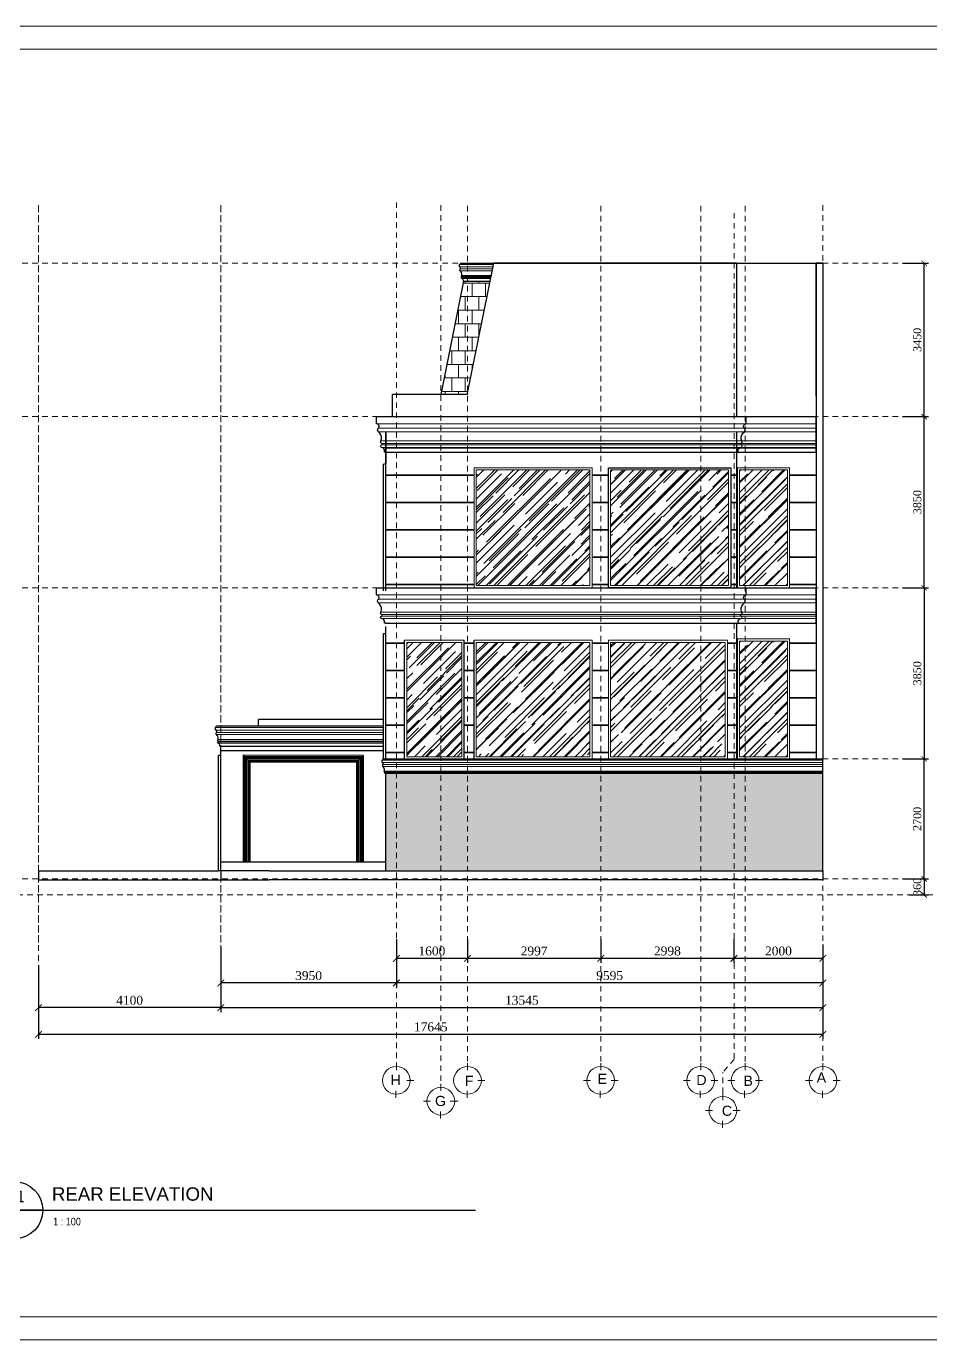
# Model space of a CAD drawing. Header units: millimetres. Extents: x -9564 to 494436, y -140371 to 4257.
# Drawn here: x 189.07 to 209.42, y 101.31 to 130.85 of the extents above; entities that cross this region are included whole.
import ezdxf
from ezdxf.enums import TextEntityAlignment as Align

# ---------------------------------------------------------------- set-up
doc = ezdxf.new("R2010")
doc.units = ezdxf.units.MM
doc.header["$MEASUREMENT"] = 0
for name, pattern in [('DASHED2', [0.375, 0.25, -0.125]), ('HIDDEN2', [0.1875, 0.125, -0.0625]), ('SLD-Solid', [0])]:
    doc.linetypes.add(name, pattern=pattern)
doc.layers.get('DEFPOINTS').update_dxf_attribs({"lineweight": 18})
for name, color, linetype, lineweight in [('09-Arsiran', 8, 'Continuous', 5), ('AS', 8, 'HIDDEN2', 5), ('DOOR OPENING', 4, 'SLD-Solid', 5), ('LEGEND', 1, 'DASHED2', 50), ('XR-KOP A3_MOZART$0$A-TXTKOP', 3, 'Continuous', 5), ('XR-KOP A3_MOZART$0$KOP-A1$0$A-GRSKOP', 1, 'Continuous', 5)]:
    doc.layers.add(name, color=color, linetype=linetype, lineweight=lineweight)
doc.layers.add('NOT', color=1, linetype='Continuous')
doc.styles.add('HAND', font='ROMAND.SHX', dxfattribs={"width": 0.8, "height": 250})
doc.styles.add('NOTEXT1', font='arial.ttf')
doc.styles.add('NOTEXT2', font='arial.ttf')
doc.styles.add('NOTEXT4', font='arial.ttf')
doc.styles.get("Standard").update_dxf_attribs({"font": 'arial.ttf'})
doc.styles.add('style2', font='times.ttf', dxfattribs={"height": 0.18})
doc.styles.add('XR-KOP A3_MOZART$0$ROMAND', font='romand.shx', dxfattribs={"height": 2, "bigfont": 'bigfont.shx'})
doc.dimstyles.new('ISO-25', dxfattribs={"dimtxt": 0.18, "dimasz": 0.12, "dimexe": 0.1, "dimexo": 0.1, "dimgap": 0.0625, "dimtad": 1, "dimtoh": 1, "dimdec": 0, "dimlfac": 1000, "dimtxsty": 'style2', "dimblk": 'ARCHTICK', "dimcen": 0.15, "dimclrd": 1, "dimclre": 1, "dimclrt": 4, "dimadec": 0, "dimazin": 0, "dimtfac": 1, "dimtdec": 0, "dimtmove": 0, "dimatfit": 3, "dimldrblk": 'OBLIQUE', "dimfxl": 1, "dimarcsym": 0})
pattern_1 = [(45, (-173.8852, -181.2114), (0.21552615, 0.57473639), [3.81, -0.508, 1.27, -0.254]), (45, (-173.73613, -180.88272), (-0.41847994, 0.0592697), [0.762, -0.08382, 1.524, -0.1905]), (45, (-173.94807, -180.96893), (0.813611205, 1.05428207), [2.032, -0.3556, 1.016, -0.254])]

# ---------------------------------------------------------------- blocks, each defined once
blk = doc.blocks.new('hsdh')
at = {"layer": 'XR-KOP A3_MOZART$0$KOP-A1$0$A-GRSKOP', "color": 0, "linetype": 'Continuous', "lineweight": 5}
blk.add_lwpolyline([(145480, 82601), (107945, 82601), (107945, 56197), (145480, 56197)], close=True, dxfattribs=at)
at = {"layer": 'XR-KOP A3_MOZART$0$KOP-A1$0$A-GRSKOP', "color": 5, "linetype": 'Continuous', "lineweight": 5}
blk.add_lwpolyline([(145017, 82138), (108409, 82138), (108409, 56660), (145017, 56660)], close=True, dxfattribs=at)
blk = doc.blocks.new('NOT-28-ADI')
at = {"const_width": 50}
blk.add_lwpolyline([(-750, 0), (750, 0)], dxfattribs=at)
blk.add_circle((0, 0), 750)
at = {"layer": 'NOT'}
blk.add_line((750, 0), (12100, 0), dxfattribs=at)
at = {"color": 5, "style": 'NOTEXT4'}
for tag, p in [('JDL1', (988, 765)), ('JDL2', (988, 250))]:
    blk.add_attdef(tag, p, '', height=350, dxfattribs=at)
at = {"color": 5, "style": 'NOTEXT4', "width": 0.85}
blk.add_attdef('NO', text='', height=300, dxfattribs=at).set_placement((68, 360), align=Align.MIDDLE_CENTER)
at = {"style": 'NOTEXT1', "width": 0.85}
blk.add_attdef('REF.', text='', height=200, dxfattribs=at).set_placement((0, -190), align=Align.TOP_CENTER)
blk.add_attdef('SCALE', (1020, -398), '', height=200, dxfattribs=at)
blk.add_attdef('ROOM', text='', height=200, dxfattribs=at).set_placement((3715, -388), align=Align.RIGHT)
blk = doc.blocks.new('GSEGSE')
for p, q in [((403.45, 201.707), (403.45, 202.507)), ((393.765, 201.707), (403.45, 201.707))]:
    blk.add_line(p, q)
for points in [[(393.765, 201.707), (393.739, 201.707), (393.739, 201.736, 0.36498), (393.672, 201.815, -0.741922), (393.669, 201.871, 0.66528), (393.673, 201.904, -0.438756), (393.653, 201.961, 0.123299), (393.671, 202.008, 0.24485), (393.598, 202.165, -0.438632), (393.602, 202.25, 0.621787), (393.559, 202.344), (393.559, 202.507), (403.45, 202.507)], [(401.665, 201.707), (401.692, 201.707), (401.692, 201.736, -0.36498), (401.758, 201.815, 0.741922), (401.761, 201.871, -0.66528), (401.757, 201.904, 0.438756), (401.778, 201.961, -0.123299), (401.759, 202.008, -0.24485), (401.833, 202.165, 0.438632), (401.828, 202.25, -0.621787), (401.872, 202.344), (401.872, 202.507)]]:
    blk.add_lwpolyline(points, format="xyb")
at = {"layer": '09-Arsiran'}
for p, q in [((393.559, 202.344), (403.45, 202.344)), ((393.598, 202.165), (403.45, 202.165)), ((393.602, 202.25), (403.45, 202.25)), ((393.653, 201.961), (403.45, 201.961)), ((393.669, 201.871), (403.45, 201.871)), ((393.672, 201.815), (403.45, 201.815)), ((393.673, 201.904), (403.45, 201.904))]:
    blk.add_line(p, q, dxfattribs=at)
blk = doc.blocks.new('GSGHS')
for p, q in [((424.764, 195.087), (428.517, 195.087)), ((424.858, 194.637), (428.517, 194.637))]:
    blk.add_line(p, q)
blk.add_lwpolyline([(424.858, 194.637), (424.839, 194.637), (424.839, 194.653, 0.36498), (424.801, 194.698, -0.741922), (424.8, 194.729, 0.66528), (424.802, 194.748, -0.438756), (424.79, 194.78, 0.123299), (424.801, 194.806, 0.24485), (424.76, 194.894, -0.438632), (424.762, 194.942, 0.621787), (424.737, 194.995), (424.737, 195.052, 0.319918), (424.764, 195.087)], format="xyb")
at = {"layer": '09-Arsiran'}
for p, q in [((424.737, 195.052), (428.517, 195.052)), ((424.737, 194.995), (428.517, 194.995)), ((424.76, 194.894), (428.517, 194.894)), ((424.762, 194.942), (428.517, 194.942)), ((424.79, 194.78), (428.517, 194.78)), ((424.8, 194.729), (428.517, 194.729)), ((424.802, 194.748), (428.517, 194.748)), ((424.801, 194.698), (428.517, 194.698))]:
    blk.add_line(p, q, dxfattribs=at)
blk = doc.blocks.new('_ArchTick')
at = {"color": 0, "linetype": 'ByBlock', "const_width": 0.15}
blk.add_lwpolyline([(-0.5, -0.5), (0.5, 0.5)], dxfattribs=at)
blk = doc.blocks.new('*D89')
at = {"color": 1, "lineweight": -2, "transparency": 16777216}
for p, q in [((407.795, 190.29), (407.795, 189.76)), ((409.795, 190.171), (409.795, 189.76)), ((409.795, 189.86), (407.795, 189.86))]:
    blk.add_line(p, q, dxfattribs=at)
at = {"layer": 'DEFPOINTS', "color": 0, "transparency": 16777216}
for p in [(407.795, 190.39), (409.795, 190.271), (407.795, 189.86)]:
    blk.add_point(p, dxfattribs=at)
at = {"color": 1, "lineweight": -2, "transparency": 16777216, "xscale": 0.15, "yscale": 0.15, "zscale": 0.15, "rotation": 180}
blk.add_blockref('_ArchTick', (407.795, 189.86), dxfattribs=at)
at = {"color": 1, "lineweight": -2, "transparency": 16777216, "xscale": 0.15, "yscale": 0.15, "zscale": 0.15}
blk.add_blockref('_ArchTick', (409.795, 189.86), dxfattribs=at)
at = {"color": 4, "transparency": 16777216, "insert": (408.795, 190.025), "char_height": 0.2, "attachment_point": 5, "style": 'style2'}
blk.add_mtext('2000', dxfattribs=at)
blk = doc.blocks.new('_Oblique')
at = {"color": 0, "linetype": 'ByBlock', "lineweight": -2}
blk.add_line((-0.5, -0.5), (0.5, 0.5), dxfattribs=at)
blk = doc.blocks.new('*D90')
at = {"color": 1, "lineweight": -2, "transparency": 16777216}
for p, q in [((404.798, 190.29), (404.798, 189.76)), ((407.795, 190.29), (407.795, 189.76)), ((407.795, 189.86), (404.798, 189.86))]:
    blk.add_line(p, q, dxfattribs=at)
at = {"layer": 'DEFPOINTS', "color": 0, "transparency": 16777216}
for p in [(404.798, 190.39), (407.795, 190.39), (404.798, 189.86)]:
    blk.add_point(p, dxfattribs=at)
at = {"color": 1, "lineweight": -2, "transparency": 16777216, "xscale": 0.15, "yscale": 0.15, "zscale": 0.15, "rotation": 180}
blk.add_blockref('_ArchTick', (404.798, 189.86), dxfattribs=at)
at = {"color": 1, "lineweight": -2, "transparency": 16777216, "xscale": 0.15, "yscale": 0.15, "zscale": 0.15}
blk.add_blockref('_ArchTick', (407.795, 189.86), dxfattribs=at)
at = {"color": 4, "transparency": 16777216, "insert": (406.297, 190.025), "char_height": 0.2, "attachment_point": 5, "style": 'style2'}
blk.add_mtext('2998', dxfattribs=at)
blk = doc.blocks.new('*D91')
at = {"color": 1, "lineweight": -2, "transparency": 16777216}
for p, q in [((401.8, 190.29), (401.8, 189.76)), ((404.798, 190.29), (404.798, 189.76)), ((404.798, 189.86), (401.8, 189.86))]:
    blk.add_line(p, q, dxfattribs=at)
at = {"layer": 'DEFPOINTS', "color": 0, "transparency": 16777216}
for p in [(401.8, 190.39), (404.798, 190.39), (401.8, 189.86)]:
    blk.add_point(p, dxfattribs=at)
at = {"color": 1, "lineweight": -2, "transparency": 16777216, "xscale": 0.15, "yscale": 0.15, "zscale": 0.15, "rotation": 180}
blk.add_blockref('_ArchTick', (401.8, 189.86), dxfattribs=at)
at = {"color": 1, "lineweight": -2, "transparency": 16777216, "xscale": 0.15, "yscale": 0.15, "zscale": 0.15}
blk.add_blockref('_ArchTick', (404.798, 189.86), dxfattribs=at)
at = {"color": 4, "transparency": 16777216, "insert": (403.299, 190.025), "char_height": 0.2, "attachment_point": 5, "style": 'style2'}
blk.add_mtext('2997', dxfattribs=at)
blk = doc.blocks.new('*D92')
at = {"color": 1, "lineweight": -2, "transparency": 16777216}
for p, q in [((400.2, 190.29), (400.2, 189.76)), ((401.8, 190.29), (401.8, 189.76)), ((401.8, 189.86), (400.2, 189.86))]:
    blk.add_line(p, q, dxfattribs=at)
at = {"layer": 'DEFPOINTS', "color": 0, "transparency": 16777216}
for p in [(400.2, 190.39), (401.8, 190.39), (400.2, 189.86)]:
    blk.add_point(p, dxfattribs=at)
at = {"color": 1, "lineweight": -2, "transparency": 16777216, "xscale": 0.15, "yscale": 0.15, "zscale": 0.15, "rotation": 180}
blk.add_blockref('_ArchTick', (400.2, 189.86), dxfattribs=at)
at = {"color": 1, "lineweight": -2, "transparency": 16777216, "xscale": 0.15, "yscale": 0.15, "zscale": 0.15}
blk.add_blockref('_ArchTick', (401.8, 189.86), dxfattribs=at)
at = {"color": 4, "transparency": 16777216, "insert": (401, 190.025), "char_height": 0.2, "attachment_point": 5, "style": 'style2'}
blk.add_mtext('1600', dxfattribs=at)
blk = doc.blocks.new('*D93')
at = {"color": 1, "lineweight": -2, "transparency": 16777216}
for p, q in [((400.2, 189.76), (400.2, 189.206)), ((409.795, 189.76), (409.795, 189.206)), ((409.795, 189.306), (400.2, 189.306))]:
    blk.add_line(p, q, dxfattribs=at)
at = {"layer": 'DEFPOINTS', "color": 0, "transparency": 16777216}
for p in [(400.2, 189.86), (409.795, 189.86), (400.2, 189.306)]:
    blk.add_point(p, dxfattribs=at)
at = {"color": 1, "lineweight": -2, "transparency": 16777216, "xscale": 0.15, "yscale": 0.15, "zscale": 0.15, "rotation": 180}
blk.add_blockref('_ArchTick', (400.2, 189.306), dxfattribs=at)
at = {"color": 1, "lineweight": -2, "transparency": 16777216, "xscale": 0.15, "yscale": 0.15, "zscale": 0.15}
blk.add_blockref('_ArchTick', (409.795, 189.306), dxfattribs=at)
at = {"color": 4, "transparency": 16777216, "insert": (404.998, 189.471), "char_height": 0.2, "attachment_point": 5, "style": 'style2'}
blk.add_mtext('9595', dxfattribs=at)
blk = doc.blocks.new('*D94')
at = {"color": 1, "lineweight": -2, "transparency": 16777216}
for p, q in [((396.25, 189.206), (396.25, 188.652)), ((409.795, 189.206), (409.795, 188.652)), ((396.25, 188.752), (409.795, 188.752))]:
    blk.add_line(p, q, dxfattribs=at)
at = {"layer": 'DEFPOINTS', "color": 0, "transparency": 16777216}
for p in [(396.25, 189.306), (409.795, 189.306), (409.795, 188.752)]:
    blk.add_point(p, dxfattribs=at)
at = {"color": 1, "lineweight": -2, "transparency": 16777216, "xscale": 0.15, "yscale": 0.15, "zscale": 0.15, "rotation": 180}
blk.add_blockref('_ArchTick', (396.25, 188.752), dxfattribs=at)
at = {"color": 1, "lineweight": -2, "transparency": 16777216, "xscale": 0.15, "yscale": 0.15, "zscale": 0.15}
blk.add_blockref('_ArchTick', (409.795, 188.752), dxfattribs=at)
at = {"color": 4, "transparency": 16777216, "insert": (403.023, 188.916), "char_height": 0.2, "attachment_point": 5, "style": 'style2'}
blk.add_mtext('13545', dxfattribs=at)
blk = doc.blocks.new('*D95')
at = {"color": 1, "lineweight": -2, "transparency": 16777216}
for p, q in [((396.25, 190.119), (396.25, 189.206)), ((400.2, 190.119), (400.2, 189.206)), ((400.2, 189.306), (396.25, 189.306))]:
    blk.add_line(p, q, dxfattribs=at)
at = {"layer": 'DEFPOINTS', "color": 0, "transparency": 16777216}
for p in [(396.25, 190.219), (400.2, 190.219), (396.25, 189.306)]:
    blk.add_point(p, dxfattribs=at)
at = {"color": 1, "lineweight": -2, "transparency": 16777216, "xscale": 0.15, "yscale": 0.15, "zscale": 0.15, "rotation": 180}
blk.add_blockref('_ArchTick', (396.25, 189.306), dxfattribs=at)
at = {"color": 1, "lineweight": -2, "transparency": 16777216, "xscale": 0.15, "yscale": 0.15, "zscale": 0.15}
blk.add_blockref('_ArchTick', (400.2, 189.306), dxfattribs=at)
at = {"color": 4, "transparency": 16777216, "insert": (398.225, 189.471), "char_height": 0.2, "attachment_point": 5, "style": 'style2'}
blk.add_mtext('3950', dxfattribs=at)
blk = doc.blocks.new('*D96')
at = {"color": 1, "lineweight": -2, "transparency": 16777216}
for p, q in [((392.15, 189.705), (392.15, 188.652)), ((396.25, 189.705), (396.25, 188.652)), ((396.25, 188.752), (392.15, 188.752))]:
    blk.add_line(p, q, dxfattribs=at)
at = {"layer": 'DEFPOINTS', "color": 0, "transparency": 16777216}
for p in [(392.15, 189.805), (396.25, 189.805), (392.15, 188.752)]:
    blk.add_point(p, dxfattribs=at)
at = {"color": 1, "lineweight": -2, "transparency": 16777216, "xscale": 0.15, "yscale": 0.15, "zscale": 0.15, "rotation": 180}
blk.add_blockref('_ArchTick', (392.15, 188.752), dxfattribs=at)
at = {"color": 1, "lineweight": -2, "transparency": 16777216, "xscale": 0.15, "yscale": 0.15, "zscale": 0.15}
blk.add_blockref('_ArchTick', (396.25, 188.752), dxfattribs=at)
at = {"color": 4, "transparency": 16777216, "insert": (394.2, 188.916), "char_height": 0.2, "attachment_point": 5, "style": 'style2'}
blk.add_mtext('4100', dxfattribs=at)
blk = doc.blocks.new('*D97')
at = {"color": 1, "lineweight": -2, "transparency": 16777216}
for p, q in [((392.15, 188.652), (392.15, 188.052)), ((409.795, 188.652), (409.795, 188.052)), ((392.15, 188.152), (409.795, 188.152))]:
    blk.add_line(p, q, dxfattribs=at)
at = {"layer": 'DEFPOINTS', "color": 0, "transparency": 16777216}
for p in [(392.15, 188.752), (409.795, 188.752), (409.795, 188.152)]:
    blk.add_point(p, dxfattribs=at)
at = {"color": 1, "lineweight": -2, "transparency": 16777216, "xscale": 0.15, "yscale": 0.15, "zscale": 0.15, "rotation": 180}
blk.add_blockref('_ArchTick', (392.15, 188.152), dxfattribs=at)
at = {"color": 1, "lineweight": -2, "transparency": 16777216, "xscale": 0.15, "yscale": 0.15, "zscale": 0.15}
blk.add_blockref('_ArchTick', (409.795, 188.152), dxfattribs=at)
at = {"color": 4, "transparency": 16777216, "insert": (400.973, 188.317), "char_height": 0.2, "attachment_point": 5, "style": 'style2'}
blk.add_mtext('17645', dxfattribs=at)
blk = doc.blocks.new('*D588')
at = {"color": 1, "lineweight": -2, "transparency": 16777216}
for p, q in [((431.938, 156.601), (432.525, 156.601)), ((432.425, 153.901), (432.425, 156.601)), ((431.938, 153.901), (432.525, 153.901))]:
    blk.add_line(p, q, dxfattribs=at)
at = {"layer": 'DEFPOINTS', "color": 0, "transparency": 16777216}
for p in [(431.838, 156.601), (432.425, 156.601), (431.838, 153.901)]:
    blk.add_point(p, dxfattribs=at)
at = {"color": 1, "lineweight": -2, "transparency": 16777216, "xscale": 0.12, "yscale": 0.12, "zscale": 0.12}
for p, rotation in [((432.425, 156.601), 90), ((432.425, 153.901), 270)]:
    blk.add_blockref('_ArchTick', p, dxfattribs=dict(at, rotation=rotation))
at = {"color": 4, "transparency": 16777216, "insert": (432.271, 155.251), "char_height": 0.18, "attachment_point": 5, "rotation": 90, "style": 'style2'}
blk.add_mtext('2700', dxfattribs=at)
blk = doc.blocks.new('*D589')
at = {"color": 1, "lineweight": -2, "transparency": 16777216}
for p, q in [((431.938, 160.451), (432.525, 160.451)), ((432.425, 160.451), (432.425, 156.601)), ((431.938, 156.601), (432.525, 156.601))]:
    blk.add_line(p, q, dxfattribs=at)
at = {"layer": 'DEFPOINTS', "color": 0, "transparency": 16777216}
for p in [(431.838, 160.451), (431.838, 156.601), (432.425, 156.601)]:
    blk.add_point(p, dxfattribs=at)
at = {"color": 1, "lineweight": -2, "transparency": 16777216, "xscale": 0.12, "yscale": 0.12, "zscale": 0.12}
for p, rotation in [((432.425, 160.451), 90), ((432.425, 156.601), 270)]:
    blk.add_blockref('_ArchTick', p, dxfattribs=dict(at, rotation=rotation))
at = {"color": 4, "transparency": 16777216, "insert": (432.271, 158.526), "char_height": 0.18, "attachment_point": 5, "rotation": 90, "style": 'style2'}
blk.add_mtext('3850', dxfattribs=at)
blk = doc.blocks.new('*D590')
at = {"color": 1, "lineweight": -2, "transparency": 16777216}
for p, q in [((431.938, 164.301), (432.525, 164.301)), ((432.425, 160.451), (432.425, 164.301)), ((431.938, 160.451), (432.525, 160.451))]:
    blk.add_line(p, q, dxfattribs=at)
at = {"layer": 'DEFPOINTS', "color": 0, "transparency": 16777216}
for p in [(431.838, 164.301), (432.425, 164.301), (431.838, 160.451)]:
    blk.add_point(p, dxfattribs=at)
at = {"color": 1, "lineweight": -2, "transparency": 16777216, "xscale": 0.12, "yscale": 0.12, "zscale": 0.12}
for p, rotation in [((432.425, 164.301), 90), ((432.425, 160.451), 270)]:
    blk.add_blockref('_ArchTick', p, dxfattribs=dict(at, rotation=rotation))
at = {"color": 4, "transparency": 16777216, "insert": (432.271, 162.376), "char_height": 0.18, "attachment_point": 5, "rotation": 90, "style": 'style2'}
blk.add_mtext('3850', dxfattribs=at)
blk = doc.blocks.new('*D591')
at = {"color": 1, "lineweight": -2, "transparency": 16777216}
for p, q in [((431.938, 167.751), (432.525, 167.751)), ((432.425, 164.301), (432.425, 167.751)), ((431.938, 164.301), (432.525, 164.301))]:
    blk.add_line(p, q, dxfattribs=at)
at = {"layer": 'DEFPOINTS', "color": 0, "transparency": 16777216}
for p in [(431.838, 167.751), (432.425, 167.751), (431.838, 164.301)]:
    blk.add_point(p, dxfattribs=at)
at = {"color": 1, "lineweight": -2, "transparency": 16777216, "xscale": 0.12, "yscale": 0.12, "zscale": 0.12}
for p, rotation in [((432.425, 167.751), 90), ((432.425, 164.301), 270)]:
    blk.add_blockref('_ArchTick', p, dxfattribs=dict(at, rotation=rotation))
at = {"color": 4, "transparency": 16777216, "insert": (432.271, 166.026), "char_height": 0.18, "attachment_point": 5, "rotation": 90, "style": 'style2'}
blk.add_mtext('3450', dxfattribs=at)
blk = doc.blocks.new('*D592')
at = {"color": 1, "lineweight": -2, "transparency": 16777216}
for p, q in [((432.099, 153.901), (432.525, 153.901)), ((432.425, 153.901), (432.425, 153.541)), ((432.091, 153.541), (432.525, 153.541))]:
    blk.add_line(p, q, dxfattribs=at)
at = {"layer": 'DEFPOINTS', "color": 0, "transparency": 16777216}
for p in [(431.999, 153.901), (431.991, 153.541), (432.425, 153.541)]:
    blk.add_point(p, dxfattribs=at)
at = {"color": 1, "lineweight": -2, "transparency": 16777216, "xscale": 0.12, "yscale": 0.12, "zscale": 0.12}
for p, rotation in [((432.425, 153.901), 90), ((432.425, 153.541), 270)]:
    blk.add_blockref('_ArchTick', p, dxfattribs=dict(at, rotation=rotation))
at = {"color": 4, "transparency": 16777216, "insert": (432.271, 153.721), "char_height": 0.18, "attachment_point": 5, "rotation": 90, "style": 'style2'}
blk.add_mtext('360', dxfattribs=at)
blk = doc.blocks.new('GSEGD')
at = {"layer": 'AS'}
for p, q in [((400.2004, 206.8654), (400.2004, 187.4259)), ((392.1504, 190.219), (392.1504, 206.8018)), ((392.1504, 189.8053), (392.1504, 206.8018)), ((396.2504, 190.219), (396.2504, 206.8018)), ((396.2504, 189.8053), (396.2504, 206.8018)), ((401.2004, 206.8018), (401.2004, 186.9593)), ((401.8004, 206.7873), (401.8004, 187.4259)), ((404.7979, 206.7873), (404.7979, 187.4259)), ((407.0454, 206.7873), (407.0454, 187.4259)), ((407.7954, 206.625), (407.7954, 187.5882)), ((408.0454, 206.7873), (408.0454, 187.4259)), ((409.7954, 206.8018), (409.7954, 187.4259))]:
    blk.add_line(p, q, dxfattribs=at)
for base, p1, p2, picture, middle in [((400.2004, 189.8603), (401.8004, 190.39), (400.2004, 190.39), '*D92', (401.0004, 190.0246)), ((401.8004313321, 189.8603336957), (404.7979313321, 190.3899518495), (401.8004313321, 190.3899518495), '*D91', (403.2991813321, 190.0248524412)), ((404.797931, 189.860334), (407.795433, 190.389952), (404.797931, 190.389952), '*D90', (406.296682, 190.024852)), ((407.7954, 189.8603), (409.7954, 190.271), (407.7954, 190.39), '*D89', (408.7954, 190.0246)), ((396.2504, 189.306), (400.2004, 190.219), (396.2504, 190.219), '*D95', (398.2254, 189.4705)), ((392.1504, 188.752), (396.2504, 189.8053), (392.1504, 189.8053), '*D96', (394.2004, 188.9163)), ((400.2004, 189.306), (409.7954, 189.8603), (400.2004, 189.8603), '*D93', (404.9979, 189.4705)), ((409.7954, 188.752), (396.2504, 189.306), (409.7954, 189.306), '*D94', (403.0229, 188.9163)), ((409.7954, 188.152), (392.1504, 188.752), (409.7954, 188.752), '*D97', (400.9729, 188.3165))]:
    dim = blk.add_linear_dim(base=base, p1=p1, p2=p2, angle=180, dimstyle='ISO-25')
    dim.commit()
    dim.dimension.update_dxf_attribs({"geometry": picture, "text_midpoint": middle})
blk = doc.blocks.new('A$C2a879c63')
at = {"layer": '09-Arsiran'}
h = blk.add_hatch(dxfattribs=at)
h.set_pattern_fill('AR-B88', color=256, scale=0.0015, angle=0.001)
h.set_pattern_definition([(0.001, (-193.0171, -142.54655), (-5.32e-06, 0.3048), []), (90.001, (-193.0171, -142.54655), (-0.15240532, 0.30479734), [0.3048, -0.3048])])
h.paths.add_polyline_path([(227.3251, 21.2653), (227.9081, 21.2653), (227.9141, 21.295), (228.4232, 23.8154), (227.8352, 23.8154)])
h = blk.add_hatch(dxfattribs=at)
h.set_pattern_fill('AR-RROOF', color=256, scale=0.01, angle=45)
h.set_pattern_definition(pattern_1)
h.paths.add_polyline_path([(231.1353, 16.9654), (233.7853, 16.9654), (233.7853, 19.5652), (231.1353, 19.5652)])
h.paths.add_polyline_path([(228.1128, 19.5652), (228.1128, 16.9654), (230.6703, 16.9654), (230.6703, 19.5652)])
h = blk.add_hatch(dxfattribs=at)
h.set_pattern_fill('AR-RROOF', color=256, scale=0.01, angle=45)
h.set_pattern_definition(pattern_1)
h.paths.add_polyline_path([(235.1102, 19.5652), (234.0352, 19.5652), (234.0352, 16.9654), (235.1102, 16.9654)])
h = blk.add_hatch(dxfattribs=at)
h.set_pattern_fill('AR-RROOF', color=256, scale=0.01, angle=45)
h.set_pattern_definition([(45, (-173.88526, -181.2814), (0.21552615, 0.57473639), [3.81, -0.508, 1.27, -0.254]), (45, (-173.7362, -180.95272), (-0.41847994, 0.0592697), [0.762, -0.08382, 1.524, -0.1905]), (45, (-173.94813, -181.03893), (0.813611205, 1.05428207), [2.032, -0.3556, 1.016, -0.254])])
h.paths.add_polyline_path([(231.1352, 15.6852), (231.1352, 13.1154), (233.7127, 13.1154), (233.7127, 15.6852)])
h.paths.add_polyline_path([(230.6702, 15.6852), (228.1127, 15.6852), (228.1127, 13.1154), (230.6702, 13.1154)])
h.paths.add_polyline_path([(227.7902, 15.6852), (226.5502, 15.6852), (226.5502, 13.1154), (227.7902, 13.1154)])
h = blk.add_hatch(dxfattribs=at)
h.set_pattern_fill('AR-RROOF', color=256, scale=0.01, angle=45)
h.set_pattern_definition([(45, (-173.88526, -185.0614), (0.21552615, 0.57473639), [3.81, -0.508, 1.27, -0.254]), (45, (-173.7362, -184.73272), (-0.41847994, 0.0592697), [0.762, -0.08382, 1.524, -0.1905]), (45, (-173.94813, -184.81893), (0.813611205, 1.05428207), [2.032, -0.3556, 1.016, -0.254])])
h.paths.add_polyline_path([(235.1102, 15.7152), (234.0352, 15.7152), (234.0352, 13.1154), (235.1102, 13.1154)])
h = blk.add_hatch(dxfattribs=at)
h.set_pattern_fill('DOTS', color=256, scale=0.03, angle=45)
h.set_pattern_definition([(45, (-173.885264, -181.281395), (-0.01683798, 0.0505139407), [0, -0.047625])])
h.paths.add_polyline_path([(235.9102, 10.5454), (235.9102, 12.7478), (226.0752, 12.7478), (226.0752, 10.5454), (226.2252, 10.5454)])
for p, q in [((227.7585, 24.2154), (235.9102, 24.2154)), ((227.9141, 21.295), (228.504, 24.2154)), ((233.8201, 24.2154), (228.504, 24.2154)), ((233.9702, 24.2154), (233.8201, 24.2154)), ((233.9702, 20.7654), (233.9702, 24.2154)), ((233.9702, 24.2154), (235.7601, 24.2154)), ((235.7601, 21.2254), (235.7601, 24.2154)), ((235.7601, 24.2154), (235.7601, 24.2154)), ((235.9102, 24.2154), (235.7601, 24.2154)), ((235.7602, 24.2154), (235.7602, 13.0654)), ((235.9102, 24.2154), (235.9102, 13.0654)), ((227.3251, 21.2653), (227.8352, 23.8154)), ((227.79, 23.9206), (227.7914, 23.919)), ((227.8352, 23.8154), (228.4232, 23.8154)), ((227.9141, 21.295), (227.9081, 21.2653)), ((226.2252, 20.7654), (226.2252, 21.2653)), ((227.3251, 21.2653), (226.2252, 21.2653)), ((227.9081, 21.2653), (227.3251, 21.2653)), ((226.0752, 20.4254), (226.0752, 19.6955)), ((226.0752, 16.8454), (226.0752, 20.4254)), ((233.9702, 16.9154), (233.9702, 20.4254)), ((226.0752, 19.6955), (226.0245, 19.6955)), ((226.0245, 19.6953), (226.0245, 19.6955)), ((226.0245, 16.8454), (226.0245, 19.6953)), ((235.9102, 19.5452), (235.9102, 13.0654)), ((226.0752, 13.0654), (226.0752, 16.0454)), ((233.9702, 13.0654), (233.9702, 16.1154)), ((226.0245, 13.9554), (226.0245, 15.8853)), ((226.0245, 15.8853), (226.0752, 15.8853)), ((226.5002, 13.0654), (226.5002, 15.7352)), ((227.8402, 13.0654), (227.8402, 15.7352)), ((228.0627, 13.0654), (228.0627, 15.7352)), ((223.2152, 13.8054), (223.2152, 13.9554)), ((226.0245, 13.9554), (223.2152, 13.9554)), ((226.0245, 13.0654), (226.0245, 13.9554)), ((222.3652, 13.1454), (222.3652, 13.3554)), ((222.3145, 10.5454), (222.3145, 13.1454)), ((222.3652, 13.1454), (222.3145, 13.1454)), ((226.0245, 13.246), (222.3652, 13.2504)), ((222.3652, 10.7454), (222.3652, 13.1454)), ((225.5702, 13.1454), (222.8701, 13.1458)), ((222.8701, 13.1458), (222.8701, 12.797)), ((222.8701, 13.1458), (223.0202, 12.9957)), ((225.5702, 13.1454), (225.4201, 12.9953)), ((225.5479, 13.123), (225.5479, 10.7454)), ((225.5702, 13.1454), (225.5702, 12.7966)), ((225.9917, 12.9842), (225.9917, 13.0342)), ((226.0155, 13.0654), (235.9102, 13.0654)), ((226.0752, 13.0654), (226.0752, 13.2895)), ((233.9702, 13.0654), (235.9102, 13.0654)), ((235.9102, 10.5454), (235.9102, 13.0654)), ((222.8701, 12.797), (222.8701, 12.782)), ((222.8701, 12.782), (222.8701, 10.7454)), ((225.4203, 12.9953), (223.0202, 12.9957)), ((223.0202, 12.9957), (223.0202, 10.7454)), ((225.4201, 12.9953), (225.4201, 10.7454)), ((225.5702, 12.7966), (225.5702, 12.7816)), ((225.5702, 12.7816), (225.5702, 10.7454)), ((226.0489, 12.764), (226.0489, 12.7478)), ((226.0489, 12.7478), (235.9102, 12.7478)), ((226.0752, 10.5454), (226.0752, 12.7478)), ((222.3652, 10.5454), (222.3652, 10.7454)), ((226.0252, 10.7454), (222.3652, 10.7454)), ((226.0752, 10.7454), (226.0252, 10.7454)), ((226.0752, 10.5454), (226.0752, 10.7454)), ((218.2652, 10.5454), (218.2652, 10.3454)), ((218.2652, 10.5454), (222.3145, 10.5454)), ((218.2652, 10.3454), (222.3652, 10.3454)), ((222.3652, 10.5454), (222.3145, 10.5454)), ((222.3652, 10.5454), (222.3652, 10.3454)), ((223.4552, 10.5454), (222.3652, 10.5454)), ((222.3652, 10.3454), (223.4552, 10.3454)), ((223.4552, 10.5454), (226.0252, 10.5454)), ((235.9102, 10.3454), (223.4552, 10.3454)), ((226.0252, 10.5454), (226.0752, 10.5454)), ((226.0752, 10.5454), (226.2252, 10.5454)), ((226.2252, 10.5454), (235.9102, 10.5454)), ((232.2837, 10.3454), (226.2837, 10.3454)), ((235.9102, 10.5454), (235.9102, 10.3454))]:
    blk.add_line(p, q)
blk.add_lwpolyline([(227.8352, 23.8154), (227.822, 23.8154), (227.822, 23.83, 0.3649803), (227.7888, 23.8695, -0.7419223), (227.7874, 23.8975, 0.6652802), (227.7892, 23.914, -0.4387565), (227.779, 23.9428, 0.1232988), (227.7884, 23.9662, 0.2448505), (227.7516, 24.0444, -0.4386321), (227.7539, 24.0871, 0.6217872), (227.732, 24.1342), (227.732, 24.1842, 0.3199175), (227.7558, 24.2154)], format="xyb")
blk.add_lwpolyline([(231.0853, 19.6152), (233.8353, 19.6152), (233.8353, 16.9154), (231.0853, 16.9154)], close=True)
for centre, radius, start, end in [((225.9817, 13.0665), 0.0338, 287.21183, 358.17337), ((225.9911, 12.9552), 0.029, 321.26289, 88.75417), ((226.0321, 12.9147), 0.029, 129.4577, 224.19289), ((225.9546, 12.8199), 0.0936, 357.70632, 52.73919), ((226.0571, 12.783), 0.0208, 152.14397, 246.90307), ((225.9967, 12.8234), 0.052, 323.92029, 352.0364)]:
    blk.add_arc(centre, radius, start, end)
for p, q in [((227.732, 24.1842), (228.4977, 24.1842)), ((227.732, 24.1342), (228.4876, 24.1342)), ((227.7516, 24.0444), (228.4695, 24.0444)), ((227.7539, 24.0871), (228.4781, 24.0871)), ((227.779, 23.9428), (228.4489, 23.9428)), ((227.7874, 23.8975), (228.4398, 23.8975)), ((227.7888, 23.8695), (228.4342, 23.8695)), ((227.7892, 23.914), (228.4431, 23.914)), ((226.0752, 20.0695), (235.7602, 20.0695)), ((226.0752, 20.0545), (235.7602, 20.0545)), ((226.0752, 19.4545), (228.0627, 19.4545)), ((226.0752, 19.4395), (228.0627, 19.4395)), ((230.7202, 19.4545), (231.0852, 19.4545)), ((230.7202, 19.4395), (231.0852, 19.4395)), ((233.8352, 19.4545), (233.9852, 19.4545)), ((233.8352, 19.4395), (233.9852, 19.4395)), ((235.1602, 19.4545), (235.7602, 19.4545)), ((235.1602, 19.4395), (235.7602, 19.4395)), ((226.0752, 18.8395), (228.0627, 18.8395)), ((226.0752, 18.8245), (228.0627, 18.8245)), ((230.7202, 18.8395), (231.0852, 18.8395)), ((230.7202, 18.8245), (231.0852, 18.8245)), ((233.8352, 18.8395), (233.9852, 18.8395)), ((233.8352, 18.8245), (233.9852, 18.8245)), ((235.1602, 18.8395), (235.7602, 18.8395)), ((235.1602, 18.8245), (235.7602, 18.8245)), ((226.0752, 18.2245), (228.0627, 18.2245)), ((226.0752, 18.2095), (228.0627, 18.2095)), ((230.7202, 18.2245), (231.0852, 18.2245)), ((230.7202, 18.2095), (231.0852, 18.2095)), ((233.8352, 18.2245), (233.9852, 18.2245)), ((233.8352, 18.2095), (233.9852, 18.2095)), ((235.1602, 18.2245), (235.7602, 18.2245)), ((235.1602, 18.2095), (235.7602, 18.2095)), ((226.0752, 17.6095), (228.0627, 17.6095)), ((226.0752, 17.5945), (228.0627, 17.5945)), ((230.7202, 17.6095), (231.0852, 17.6095)), ((230.7202, 17.5945), (231.0852, 17.5945)), ((233.8352, 17.6095), (233.9852, 17.6095)), ((233.8352, 17.5945), (233.9852, 17.5945)), ((235.1602, 17.6095), (235.7602, 17.6095)), ((235.1602, 17.5945), (235.7602, 17.5945)), ((228.0627, 16.9954), (226.0752, 16.9954)), ((226.0752, 16.9945), (228.0627, 16.9945)), ((226.0752, 16.9795), (228.0627, 16.9795)), ((231.0852, 16.9954), (230.7202, 16.9954)), ((230.7202, 16.9945), (231.0852, 16.9945)), ((230.7202, 16.9795), (231.0852, 16.9795)), ((233.9852, 16.9954), (233.8352, 16.9954)), ((233.8352, 16.9945), (233.9852, 16.9945)), ((233.8352, 16.9795), (233.9852, 16.9795)), ((235.7602, 16.9954), (235.1602, 16.9954)), ((235.1602, 16.9945), (235.7602, 16.9945)), ((235.1602, 16.9795), (235.7602, 16.9795)), ((226.0752, 15.6745), (226.5002, 15.6745)), ((226.0752, 15.6595), (226.5002, 15.6595)), ((227.8402, 15.6745), (228.0627, 15.6745)), ((227.8402, 15.6595), (228.0627, 15.6595)), ((230.7202, 15.6745), (231.0852, 15.6745)), ((230.7202, 15.6595), (231.0852, 15.6595)), ((233.7627, 15.6745), (233.9852, 15.6745)), ((233.7627, 15.6595), (233.9852, 15.6595)), ((235.1602, 15.6745), (235.7602, 15.6745)), ((235.1602, 15.6595), (235.7602, 15.6595)), ((226.0752, 15.0595), (226.5002, 15.0595)), ((226.0752, 15.0445), (226.5002, 15.0445)), ((227.8402, 15.0595), (228.0627, 15.0595)), ((227.8402, 15.0445), (228.0627, 15.0445)), ((230.7202, 15.0595), (231.0852, 15.0595)), ((230.7202, 15.0445), (231.0852, 15.0445)), ((233.7627, 15.0595), (233.9852, 15.0595)), ((233.7627, 15.0445), (233.9852, 15.0445)), ((235.1602, 15.0595), (235.7602, 15.0595)), ((235.1602, 15.0445), (235.7602, 15.0445)), ((226.0752, 14.4445), (226.5002, 14.4445)), ((226.0752, 14.4295), (226.5002, 14.4295)), ((227.8402, 14.4445), (228.0627, 14.4445)), ((227.8402, 14.4295), (228.0627, 14.4295)), ((230.7202, 14.4445), (231.0852, 14.4445)), ((230.7202, 14.4295), (231.0852, 14.4295)), ((233.7627, 14.4445), (233.9852, 14.4445)), ((233.7627, 14.4295), (233.9852, 14.4295)), ((235.1602, 14.4445), (235.7602, 14.4445)), ((235.1602, 14.4295), (235.7602, 14.4295)), ((226.0752, 13.8295), (226.5002, 13.8295)), ((226.0752, 13.8145), (226.5002, 13.8145)), ((227.8402, 13.8295), (228.0627, 13.8295)), ((227.8402, 13.8145), (228.0627, 13.8145)), ((230.7202, 13.8295), (231.0852, 13.8295)), ((230.7202, 13.8145), (231.0852, 13.8145)), ((233.7627, 13.8295), (233.9852, 13.8295)), ((233.7627, 13.8145), (233.9852, 13.8145)), ((235.1602, 13.8295), (235.7602, 13.8295)), ((235.1602, 13.8145), (235.7602, 13.8145)), ((222.8925, 13.1234), (222.8925, 10.7454)), ((225.5479, 13.123), (222.8925, 13.1234)), ((222.9048, 13.1111), (222.9048, 10.7454)), ((225.5356, 13.1107), (222.9048, 13.1111)), ((222.912, 13.1039), (222.912, 10.7454)), ((225.5283, 13.1035), (222.912, 13.1039)), ((222.9334, 13.0825), (222.9334, 10.7454)), ((225.507, 13.0821), (222.9334, 13.0825)), ((222.9421, 13.0738), (222.9421, 10.7454)), ((225.4983, 13.0735), (222.9421, 13.0738)), ((222.9702, 13.0457), (222.9702, 10.7454)), ((225.4703, 13.0453), (222.9702, 13.0457)), ((222.9863, 13.0295), (225.4542, 13.0292)), ((222.9863, 10.7454), (222.9863, 13.0295)), ((222.9948, 13.0211), (222.9948, 10.7454)), ((225.4457, 13.0207), (222.9948, 13.0211)), ((222.9996, 13.0163), (222.9996, 10.7454)), ((225.441, 13.016), (222.9996, 13.0163)), ((225.4306, 13.0056), (223.0099, 13.0059)), ((223.0099, 13.0059), (223.0099, 10.7454)), ((223.0099, 13.0059), (223.0099, 10.7454)), ((225.4304, 13.0056), (225.4304, 10.7454)), ((225.4304, 13.0056), (225.4304, 10.7454)), ((225.4408, 13.016), (225.4408, 10.7454)), ((225.4455, 13.0207), (225.4455, 10.7454)), ((225.454, 10.7454), (225.454, 13.0292)), ((225.4701, 13.0453), (225.4701, 10.7454)), ((225.4983, 13.0735), (225.4983, 10.7454)), ((225.507, 13.0821), (225.507, 10.7454)), ((225.5283, 13.1035), (225.5283, 10.7454)), ((225.5356, 13.1107), (225.5356, 10.7454)), ((225.9917, 13.0342), (235.9102, 13.0342)), ((226.5002, 13.2154), (226.0752, 13.2154)), ((226.0752, 13.2145), (226.5002, 13.2145)), ((226.0752, 13.1995), (226.5002, 13.1995)), ((228.0627, 13.2154), (227.8402, 13.2154)), ((227.8402, 13.2145), (228.0627, 13.2145)), ((227.8402, 13.1995), (228.0627, 13.1995)), ((231.0852, 13.2154), (230.7202, 13.2154)), ((230.7202, 13.2145), (231.0852, 13.2145)), ((230.7202, 13.1995), (231.0852, 13.1995)), ((233.9852, 13.2154), (233.7627, 13.2154)), ((233.7627, 13.2145), (233.9852, 13.2145)), ((233.7627, 13.1995), (233.9852, 13.1995)), ((235.7602, 13.2154), (235.1602, 13.2154)), ((235.1602, 13.2145), (235.7602, 13.2145)), ((235.1602, 13.1995), (235.7602, 13.1995)), ((225.9917, 12.9842), (235.9102, 12.9842)), ((226.0113, 12.8944), (235.9102, 12.8944)), ((226.0137, 12.9371), (235.9102, 12.9371)), ((226.0387, 12.7928), (235.9102, 12.7928)), ((226.0489, 12.764), (235.9102, 12.764)), ((226.3152, 6.2224), (226.3152, 6.0667)), ((227.9152, 6.2224), (227.9152, 6.0667)), ((230.9127, 6.2224), (230.9127, 6.0667)), ((233.1602, 6.2224), (233.1602, 6.0667)), ((234.1602, 6.2224), (234.1602, 6.0667)), ((235.9102, 6.2224), (235.9102, 6.0667)), ((226.7045, 5.8331), (226.5488, 5.8331)), ((227.3152, 5.7558), (227.3152, 5.6001)), ((228.3045, 5.8331), (228.1488, 5.8331)), ((230.6791, 5.8331), (230.5233, 5.8331)), ((231.302, 5.8331), (231.1463, 5.8331)), ((232.9266, 5.8331), (232.7708, 5.8331)), ((233.5495, 5.8331), (233.3938, 5.8331)), ((233.9266, 5.8331), (233.7708, 5.8331)), ((234.5495, 5.8331), (234.3938, 5.8331)), ((235.6766, 5.8331), (235.5208, 5.8331)), ((236.2995, 5.8331), (236.1438, 5.8331)), ((226.3041, 5.5997), (226.3041, 5.444)), ((227.0816, 5.3665), (226.9258, 5.3665)), ((227.6816, 5.3665), (227.5258, 5.3665)), ((227.7045, 5.3665), (227.5488, 5.3665)), ((227.9041, 5.5997), (227.9041, 5.444)), ((230.9016, 5.5997), (230.9016, 5.444)), ((233.1491, 5.5997), (233.1491, 5.444)), ((233.6602, 5.5481), (233.6602, 5.3924)), ((234.1491, 5.5997), (234.1491, 5.444)), ((235.8991, 5.5997), (235.8991, 5.444)), ((227.3041, 5.1331), (227.3041, 4.9774)), ((233.4266, 5.1588), (233.2708, 5.1588)), ((234.0495, 5.1588), (233.8938, 5.1588)), ((233.6491, 4.9254), (233.6491, 4.7697))]:
    blk.add_line(p, q, dxfattribs=at)
for centre in [(226.3152, 5.8331), (227.9152, 5.8331), (230.9127, 5.8331), (233.1602, 5.8331), (234.1602, 5.8331), (235.9102, 5.8331), (227.3152, 5.3665), (233.6602, 5.1588)]:
    blk.add_circle(centre, 0.3115, dxfattribs=at)
at = {"layer": 'AS'}
for p, q in [((237.5998, 24.2154), (217.4517, 24.2154)), ((237.5998, 20.7654), (217.4517, 20.7654)), ((237.5998, 16.9154), (217.4517, 16.9154)), ((237.5998, 13.0654), (235.4917, 13.0654)), ((237.5998, 10.3654), (217.4517, 10.3654)), ((238.384, 10.0054), (216.3423, 10.0054)), ((233.9102, 6.3068), (233.6602, 6.0207)), ((233.6602, 5.5481), (233.6602, 6.0207))]:
    blk.add_line(p, q, dxfattribs=at)
at = {"layer": 'DOOR OPENING', "linetype": 'Continuous', "transparency": 33554687}
for points in [[(228.0628, 19.6152), (230.7203, 19.6152), (230.7203, 16.9154), (228.0628, 16.9154)], [(228.0628, 19.6152), (230.7203, 19.6152), (230.7203, 16.9154), (228.0628, 16.9154)], [(228.1128, 19.5652), (230.6703, 19.5652), (230.6703, 16.9654), (228.1128, 16.9654)], [(231.0853, 19.6152), (233.8353, 19.6152), (233.8353, 16.9154), (231.0853, 16.9154)], [(231.1353, 19.5652), (233.7853, 19.5652), (233.7853, 16.9654), (231.1353, 16.9654)], [(233.9852, 19.6152), (235.1602, 19.6152), (235.1602, 16.9154), (233.9852, 16.9154)], [(234.0352, 19.5652), (235.1102, 19.5652), (235.1102, 16.9654), (234.0352, 16.9654)], [(226.5002, 15.7352), (227.8402, 15.7352), (227.8402, 13.0654), (226.5002, 13.0654)], [(226.5502, 15.6852), (227.7902, 15.6852), (227.7902, 13.1154), (226.5502, 13.1154)], [(228.0627, 15.7352), (230.7202, 15.7352), (230.7202, 13.0654), (228.0627, 13.0654)], [(228.1127, 15.6852), (230.6702, 15.6852), (230.6702, 13.1154), (228.1127, 13.1154)], [(231.0852, 15.7352), (233.7627, 15.7352), (233.7627, 13.0654), (231.0852, 13.0654)], [(231.1352, 15.6852), (233.7127, 15.6852), (233.7127, 13.1154), (231.1352, 13.1154)], [(233.9852, 15.7652), (235.1602, 15.7652), (235.1602, 13.0654), (233.9852, 13.0654)], [(234.0352, 15.7152), (235.1102, 15.7152), (235.1102, 13.1154), (234.0352, 13.1154)]]:
    blk.add_lwpolyline(points, close=True, dxfattribs=at)
for name, p in [('GSEGD', (-173.8853, -181.2814)), ('GSEGSE', (-167.6898, -181.7414)), ('GSEGSE', (-167.6897, -185.5914)), ('GSGHS', (-202.4927, -181.2814))]:
    blk.add_blockref(name, p)
at = {"layer": 'LEGEND', "xscale": 0.00111896417510141, "yscale": 0.00111896417510141, "zscale": 0.00111896417510141}
blk.add_blockref('hsdh', (89.213, -62.8819), dxfattribs=at)
at = {"layer": 'NOT'}
ref = blk.add_blockref('NOT-28-ADI', (217.7205, 2.9135), dxfattribs=dict(at, xscale=0.0008571428572759032, yscale=0.0008571428572759032, zscale=0.0008571428572759032))
ref.add_attrib('NO', '01', dxfattribs={"layer": '0', "color": 5, "height": 0.25714, "style": 'NOTEXT2', "width": 0.85}).set_placement((217.7788, 3.2217), align=Align.MIDDLE_CENTER)
ref.add_attrib('JDL2', 'REAR ELEVATION', (218.5671, 3.1278), dxfattribs={"layer": '0', "color": 5, "height": 0.3, "style": 'NOTEXT2'})
ref.add_attrib('SCALE', '1 : 100', (218.5944, 2.5724), dxfattribs={"layer": '0', "height": 0.17143, "style": 'NOTEXT1', "width": 0.85})
at = {"color": 4, "style": 'HAND'}
for tag, height, rotation, p in [('DRY.WASHER', 0.054, 0, (11.9366, 24.9122)), ('PATIO', 0.135, 0, (20.9666, 21.5696)), ('GENSET', 0.135, 0, (18.2157, 17.1045)), ('PLANTERBOX', 0.135, 90, (22.169, 13.2959)), ('PLANTERBOX', 0.135, 0, (18.5224, 11.5633)), ('PATIO', 0.135, 0, (400.0395, 10.821)), ('CARPORT', 0.135, 0, (12.157, 9.7744)), ('CARPORT', 0.135, 0, (20.6202, 9.7744))]:
    blk.add_attdef(tag, text='', height=height, rotation=rotation, dxfattribs=at).set_placement(p, align=Align.MIDDLE)
at = {"layer": '09-Arsiran', "color": 2, "insert": (226.4123, 5.9603), "char_height": 0.2281, "attachment_point": 7, "rotation": 180}
blk.add_mtext_dynamic_manual_height_columns('H', width=0.054257, gutter_width=1.1404, heights=[0], dxfattribs=at)
at = {"layer": '09-Arsiran', "color": 2, "char_height": 0.2281, "attachment_point": 7}
for s, insert in [('F', (227.8533, 5.7097)), ('E', (230.8428, 5.7558)), ('D', (233.0629, 5.728)), ('B', (234.1233, 5.7109)), ('A', (235.7695, 5.7835)), ('G', (227.1841, 5.2537)), ('C', (233.6371, 5.0338))]:
    blk.add_mtext_dynamic_manual_height_columns(s, width=0.054257, gutter_width=1.1404, heights=[0], dxfattribs=dict(at, insert=insert))
at = {"layer": 'XR-KOP A3_MOZART$0$A-TXTKOP', "style": 'XR-KOP A3_MOZART$0$ROMAND'}
for tag, p in [('1:200', (37.0468, 3.1879)), ('1:100', (79.0468, 3.1879)), ('1:100', (121.0468, 3.1879)), ('1:100', (163.0468, 3.1879)), ('1:100', (205.0468, 3.1879)), ('1:100', (247.0468, 3.1879)), ('1:100', (289.0468, 3.1879)), ('1:100', (331.0468, 3.1879)), ('1:100', (373.0468, 3.1879)), ('1:100', (415.0468, 3.1879)), ('1:100', (457.0468, 3.1879)), ('1:100', (499.0468, 3.1879))]:
    blk.add_attdef(tag, text='', height=0.1296, dxfattribs=at).set_placement(p, align=Align.MIDDLE)
for base, p1, p2, picture, middle in [((238.187, 24.2154), (237.5998, 20.7654), (237.5998, 24.2154), '*D591', (238.0329, 22.4904)), ((238.187, 20.7654), (237.5998, 16.9154), (237.5998, 20.7654), '*D590', (238.0329, 18.8404)), ((238.187, 13.0654), (237.5998, 16.9154), (237.5998, 13.0654), '*D589', (238.0329, 14.9904)), ((238.187, 13.0654), (237.5998, 10.3654), (237.5998, 13.0654), '*D588', (238.0326, 11.7154))]:
    dim = blk.add_linear_dim(base=base, p1=p1, p2=p2, angle=90, dimstyle='ISO-25')
    dim.commit()
    dim.dimension.update_dxf_attribs({"geometry": picture, "text_midpoint": middle, "insert": (-194.2379, -143.5351)})
dim = blk.add_linear_dim(base=(238.187, 10.0054), p1=(237.7606, 10.3654), p2=(237.753, 10.0054), angle=90, dimstyle='ISO-25')
dim.commit()
dim.dimension.update_dxf_attribs({"geometry": '*D592', "text_midpoint": (238.187, 10.1854), "dimtype": 128, "insert": (-194.2379, -143.5351)})

msp = doc.modelspace()

# ---------------------------------------------------------------- block references
msp.add_blockref('A$C2a879c63', (-28.9148, 101.3058))

doc.saveas('drawing.dxf')
